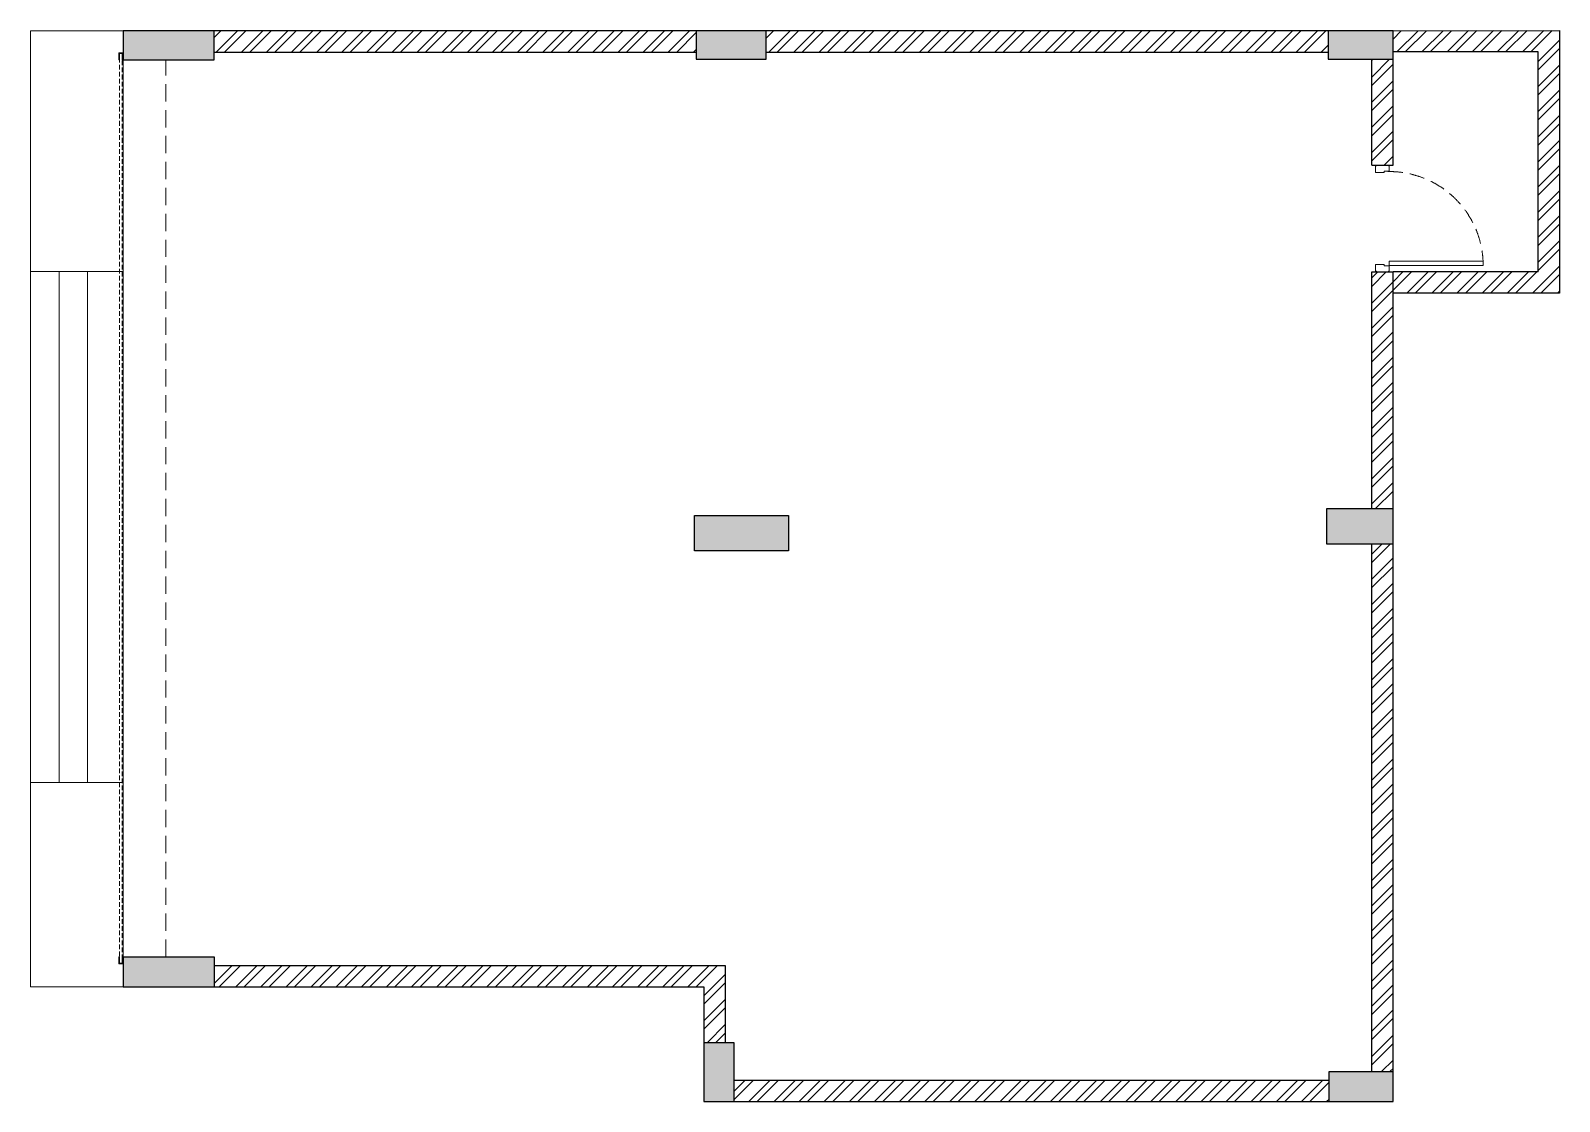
# Model space of a CAD drawing. Header units: feet. Extents: x -9580 to 1170, y 0 to 7532.
import ezdxf

# ---------------------------------------------------------------- set-up
doc = ezdxf.new("R2010")
doc.units = ezdxf.units.FT
doc.header["$LTSCALE"] = 33
doc.header["$MEASUREMENT"] = 0
for name, pattern in [('HIDDEN', [9.525, 6.35, -3.175]), ('HIDDEN2', [4.7625, 3.175, -1.5875]), ('HIDDENX2', [0.75, 0.5, -0.25])]:
    doc.linetypes.add(name, pattern=pattern)
for name, color, linetype, lineweight in [('A-shutter', 8, 'Continuous', 18), ('A-WALL HATCH', 251, 'Continuous', 0), ('beam', 90, 'Continuous', 9), ('column hatch', 5, 'Continuous', 0), ('Door', 2, 'Continuous', 13), ('LENS-DOOR', 34, 'Continuous', 20), ('rolling shutter', 1, 'Continuous', 5), ('Steps', 4, 'Continuous', 9)]:
    doc.layers.add(name, color=color, linetype=linetype, lineweight=lineweight)
doc.layers.add('A-WALL', color=1, linetype='Continuous')
doc.layers.add('column', color=10, linetype='Continuous')
pattern_1 = [(45, (-4280815.4, 5463905.18), (-88.2999593, 88.2999593), []), (45, (-4280756.53, 5463905.18), (-88.2999593, 88.2999593), [])]

# ---------------------------------------------------------------- blocks, each defined once
blk = doc.blocks.new('*U5')
at = {"layer": 'A-shutter', "color": 5, "ltscale": 10}
for points in [[(41037660, -1561539), (41037660, -1561544), (41037615, -1561544), (41037615, -1561564), (41037660, -1561564), (41037660, -1561569), (41037610, -1561569), (41037610, -1561539)], [(41043968, -1561539), (41043968, -1561544), (41044013, -1561544), (41044013, -1561564), (41043968, -1561564), (41043968, -1561569), (41044018, -1561569), (41044018, -1561539)]]:
    blk.add_lwpolyline(points, close=True, dxfattribs=at)
at = {"layer": 'A-shutter', "color": 5, "linetype": 'HIDDENX2', "ltscale": 2}
blk.add_lwpolyline([(41037615, -1561544), (41037615, -1561564), (41044013, -1561564), (41044013, -1561544)], close=True, dxfattribs=at)
blk = doc.blocks.new('*U4')
at = {"layer": 'LENS-DOOR'}
for p, q in [((548122, 1779235), (548122, 1778574)), ((548122, 1779235), (548153, 1779235)), ((548153, 1778574), (548153, 1779235)), ((547447, 1778569), (547452, 1778569)), ((547447, 1778484), (547447, 1778569)), ((547452, 1778574), (547489, 1778574)), ((547452, 1778569), (547452, 1778574)), ((547489, 1778540), (547489, 1778574)), ((547489, 1778540), (547499, 1778540)), ((547499, 1778479), (547499, 1778540)), ((548122, 1778574), (548153, 1778574)), ((548145, 1778479), (548145, 1778540)), ((548156, 1778540), (548145, 1778540)), ((548192, 1778574), (548156, 1778574)), ((548156, 1778540), (548156, 1778574)), ((548192, 1778569), (548192, 1778574)), ((548197, 1778569), (548192, 1778569)), ((548197, 1778484), (548197, 1778569)), ((547447, 1778484), (547452, 1778484)), ((547452, 1778479), (547452, 1778484)), ((547452, 1778479), (547499, 1778479)), ((548192, 1778479), (548145, 1778479)), ((548192, 1778479), (548192, 1778484)), ((548197, 1778484), (548192, 1778484))]:
    blk.add_line(p, q, dxfattribs=at)
at = {"layer": 'LENS-DOOR', "color": 7, "linetype": 'HIDDEN2'}
blk.add_ellipse((548153, 1778574), major_axis=(-661, 0), ratio=1, start_param=-1.570791, end_param=0.051209, dxfattribs=at)

msp = doc.modelspace()

# ---------------------------------------------------------------- hatches: boundary and pattern name
at = {"layer": 'A-WALL HATCH'}
h = msp.add_hatch(dxfattribs=at)
h.set_pattern_fill('ANSI32', color=256, scale=333)
h.set_pattern_definition(pattern_1)
h.paths.add_polyline_path([(-450, 0), (-450, 150), (-4635, 150), (-4635, 0)])
h.paths.add_polyline_path([(-4845, 807), (-4845, 415), (-4695, 415), (-4695, 957), (-8290, 957), (-8290, 807)])
h.paths.add_polyline_path([(0, 210), (0, 3920), (-150, 3920), (-150, 210)])
h.paths.add_polyline_path([(0, 4170), (0, 5835), (-150, 5835), (-150, 4170)])
h.paths.add_polyline_path([(-456, 7380), (-456, 7530), (-4408, 7530), (-4408, 7380)])
h.paths.add_polyline_path([(-4900, 7380), (-4900, 7530), (-8290, 7530), (-8290, 7380)])
h = msp.add_hatch(dxfattribs=at)
h.set_pattern_fill('ANSI32', color=256, scale=333)
h.set_pattern_definition(pattern_1)
h.paths.add_polyline_path([(0, 6585), (0, 7330), (-150, 7330), (-150, 6585)])
h.paths.add_polyline_path([(1020, 7381), (1020, 5835), (0, 5835), (0, 5685), (1170, 5685), (1170, 7532), (0, 7530), (0, 7381)])
at = {"layer": 'column hatch'}
h = msp.add_hatch(color=251, dxfattribs=at)
h.dxf.hatch_style = 1
h.paths.add_polyline_path([(-4251, 3872), (-4251, 4122), (-4911, 4122), (-4911, 3872)])
h.paths.add_polyline_path([(0, 3920), (0, 4170), (-465, 4170), (-465, 3920)])
h.paths.add_polyline_path([(0, 0), (0, 210), (-450, 210), (-450, 0)])
h.paths.add_polyline_path([(-4635, 0), (-4635, 415), (-4845, 415), (-4845, 0)])
h.paths.add_polyline_path([(-8290, 807), (-8290, 1017), (-8930, 1017), (-8930, 807)])
h.paths.add_polyline_path([(-8290, 7325), (-8290, 7530), (-8930, 7530), (-8930, 7325)])
h.paths.add_polyline_path([(-4408, 7330), (-4408, 7530), (-4900, 7530), (-4900, 7330)])
h = msp.add_hatch(color=251, dxfattribs=at)
h.dxf.hatch_style = 1
h.paths.add_polyline_path([(0, 7330), (0, 7530), (-456, 7530), (-456, 7330)])

# ---------------------------------------------------------------- linework, layer by layer
at = {"layer": 'A-WALL'}
for p, q in [((0, 7530), (-8930, 7530)), ((0, 7530), (1170, 7532)), ((1170, 7532), (1170, 5685)), ((-8290, 7380), (-4900, 7380)), ((-4408, 7380), (-456, 7380)), ((-150, 6585), (-150, 7330)), ((1020, 7381), (0, 7381)), ((0, 6585), (0, 7330)), ((1020, 5835), (1020, 7381)), ((-150, 6585), (0, 6585)), ((-150, 4170), (-150, 5835)), ((-150, 5835), (0, 5835)), ((0, 0), (0, 5835)), ((1020, 5835), (0, 5835)), ((1170, 5685), (0, 5685)), ((-150, 210), (-150, 3920)), ((-8290, 957), (-4695, 957)), ((-4695, 957), (-4695, 415)), ((-8930, 807), (-4845, 807)), ((-4845, 807), (-4845, 0)), ((-4635, 150), (-450, 150)), ((-4845, 0), (0, 0))]:
    msp.add_line(p, q, dxfattribs=at)
at = {"layer": 'beam', "linetype": 'HIDDEN', "ltscale": 0.58}
msp.add_lwpolyline([(-8930, 1017), (-8630, 1017), (-8630, 7325), (-8930, 7325)], close=True, dxfattribs=at)
at = {"layer": 'column'}
for p, q in [((-8930, 7530), (-8930, 7325)), ((-8290, 7325), (-8290, 7530)), ((-4900, 7530), (-4900, 7330)), ((-4408, 7330), (-4408, 7530)), ((-456, 7530), (-456, 7330)), ((0, 7330), (0, 7530)), ((-8930, 7325), (-8290, 7325)), ((-4900, 7330), (-4408, 7330)), ((-456, 7330), (0, 7330)), ((-465, 3920), (-465, 4170)), ((-465, 4170), (0, 4170)), ((0, 3920), (-465, 3920)), ((-8930, 1017), (-8930, 807)), ((-8930, 1017), (-8290, 1017)), ((-8290, 1017), (-8290, 807)), ((-4845, 415), (-4635, 415)), ((-4635, 415), (-4635, 0)), ((-450, 0), (-450, 210)), ((-450, 210), (0, 210))]:
    msp.add_line(p, q, dxfattribs=at)
msp.add_lwpolyline([(-4251, 4122), (-4251, 3872), (-4911, 3872), (-4911, 4122)], close=True, dxfattribs=at)
at = {"layer": 'Steps'}
for p, q in [((-9580, 5836), (-9580, 7530)), ((-8930, 7530), (-9580, 7530)), ((-8930, 1017), (-8930, 7325)), ((-9580, 5836), (-9580, 2242)), ((-8930, 5836), (-9580, 5836)), ((-9380, 5836), (-9380, 2242)), ((-9180, 5836), (-9180, 2242)), ((-8930, 2242), (-9580, 2242)), ((-9580, 2242), (-9580, 807)), ((-8930, 807), (-9580, 807))]:
    msp.add_line(p, q, dxfattribs=at)

# ---------------------------------------------------------------- block references
at = {"layer": 'Door', "rotation": 270}
msp.add_blockref('*U4', (-1778601, 554032), dxfattribs=at)
at = {"layer": 'rolling shutter', "color": 2, "xscale": -1, "rotation": 269.9999999999481}
msp.add_blockref('*U5', (1552609, -41036643), dxfattribs=at)

doc.saveas('drawing.dxf')
